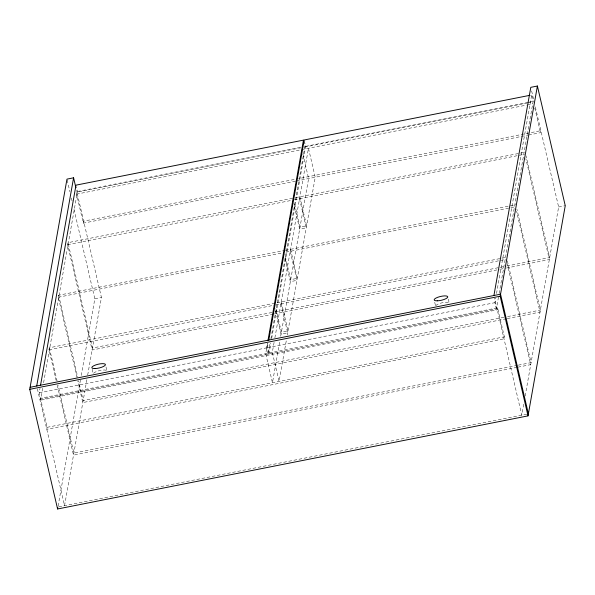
<?xml version="1.0" encoding="UTF-8"?>
<svg xmlns="http://www.w3.org/2000/svg" width="595" height="595" viewBox="0 0 595 595"><rect width="100%" height="100%" fill="white"/><g stroke="black" fill="none" stroke-linecap="round" stroke-linejoin="round"><path stroke-width="0.45" stroke-dasharray="2.98 2.23" d="M497.613 307.816L497.256 309.831L40.051 400.316L40.408 398.3L497.613 307.816L504.367 336.829L504.01 338.838L46.804 429.322L47.161 427.314L39.203 392.864L40.014 388.29M56.123 380.391L48.998 349.778L49.355 347.77L274.652 303.182M76.956 377.364L58.31 297.232L58.66 295.224L284.536 250.517M273.365 314.16L92.128 350.031L67.614 244.686L67.971 242.671L293.268 198.083M295.522 181.163L83.315 223.162L76.562 194.156L76.919 192.14L300.966 147.798M42.624 388.23L40.683 399.208L268.152 354.189L270.093 343.211M43.599 382.741L77.462 191.493L76.539 187.529M83.315 223.162L83.664 221.147L294.964 179.333M58.117 506.048L80.429 380.049M81.24 375.482L94.821 298.787L73.668 207.915M86.877 379.655L64.565 505.653L37.344 388.691M87.688 375.088L101.433 297.478L76.517 190.415M268.152 354.189L266.672 347.844L267.482 343.27M267.482 343.687L265.705 353.713L272.458 382.726L279.717 341.709M498.484 297.128L496.379 309.021L268.903 354.04L267.43 347.696L268.077 344.036M270.904 338.637L304.93 146.474L304.566 144.89M268.903 354.04L270.851 343.062M271.662 338.488L305.689 146.325L304.952 143.157M274.094 342.378L272.317 352.404L279.07 381.417L286.493 339.492M274.897 337.826L308.47 148.259L315.224 177.265L287.303 334.933M280.691 336.242L308.612 178.574L302.676 153.079M496.379 309.021L494.899 302.676L495.709 298.102M496.52 293.528L531.685 94.962L529.862 95.326M499.131 293.469L533.157 101.314L531.685 94.962M528.68 135.02L540.52 132.678L540.877 130.662L298.608 178.612M523.712 404.213L521.77 415.169L494.557 298.207M525.169 395.995L558.638 206.993L534.979 105.33M77.462 191.493L303.115 146.839M305.689 146.325L528.613 102.214M529.52 102.028L533.157 101.314M304.61 147.077L526.835 103.099M527.75 102.92L533.217 101.834M76.562 194.156L300.609 149.814M301.524 149.635L526.478 105.107M527.393 104.928L532.86 103.85M296.429 180.984L520.484 136.642M521.391 136.463L527.765 135.199M295.663 197.614L525.177 152.186M67.614 244.686L293.484 199.987M294.391 199.808L524.82 154.202M285.444 250.339L515.872 204.739M58.31 297.232L283.607 252.644M286.002 252.168L515.515 206.748M94.821 298.787L101.433 297.478M558.638 206.993L565.25 205.684M277.047 302.706L506.568 257.285M48.998 349.778L274.875 305.079M275.783 304.9L506.211 259.294M271.9 312.509L92.478 348.016L67.971 242.671M275.545 311.787L505.973 266.181M506.88 266.002L549.691 257.531L526.01 155.793M274.28 313.974L499.242 269.453M500.15 269.275L505.616 268.196M506.524 268.018L549.334 259.546L525.868 158.701M39.203 392.864L266.672 347.844M267.43 347.696L494.899 302.676M503.95 317.284L83.174 400.561L78.57 380.755M507.595 316.562L540.386 310.077L516.921 209.239M506.33 318.756L82.817 402.577L77.789 380.964M507.238 318.578L540.029 312.092L516.564 211.247M47.161 427.314L504.367 336.829M517.419 365.33L73.869 453.107L58.154 385.582M518.327 365.144L531.075 362.623L507.401 260.885M517.062 367.338L73.512 455.123L57.172 384.891M517.97 367.16L530.725 364.638L507.252 263.801M58.779 506.799L526.731 414.187M531.625 90.931L533.722 99.93M534.793 108.067L540.52 132.678M448.318 299.151L449.24 303.115M434.729 302.342L435.466 305.51M299.88 196.781L306.626 225.788L300.014 227.097L294.495 203.364M299.523 198.789L306.269 227.803L299.657 229.112L293.729 203.616M290.576 249.327L297.322 278.334L290.71 279.643L284.782 254.147M290.219 251.335L296.964 280.349L290.353 281.658L284.834 257.918M281.264 301.873L288.017 330.88L281.405 332.188L275.879 308.455M280.914 303.881L287.66 332.895L281.048 334.204L275.113 308.708M67.183 180.025L69.905 191.724M71.37 198.023L72.203 201.616M105.977 366.899L106.899 370.863M92.21 369.294L93.132 373.266M58.66 295.224L77.729 377.156M49.355 347.77L57.113 381.083M435.741 305.785A6.984 1.949 -13.1 0 1 443.245 302.558A6.984 1.949 -13.1 0 1 449.255 303.361M93.608 373.251A6.984 1.949 -13.1 0 1 101.329 370.239A6.984 1.949 -13.1 0 1 106.914 371.116"/><path stroke-width="0.89" d="M493.924 295.507L530.792 87.331L537.404 86.022L565.25 205.684L528.025 415.875L57.596 508.978L29.75 389.316L66.975 179.125L73.587 177.816L75.885 187.715M36.719 385.991L73.587 177.816M40.497 385.545L75.989 185.149L303.457 140.13L304.194 143.306M57.596 508.978L57.834 507.632M267.966 340.526L303.457 140.13M268.724 340.377L304.209 139.981L529.862 95.326M528.025 415.875L500.179 296.213L537.404 86.022M30.107 387.3L500.536 294.198L528.382 413.86M29.75 389.316L500.179 296.213M437.251 300.832A6.984 1.949 -13.1 0 0 447.782 297.017A6.984 1.949 -13.1 0 0 437.883 297.24A6.984 1.949 -13.1 0 0 437.251 300.832M94.91 368.58A6.984 1.949 -13.1 0 0 105.441 364.765A6.984 1.949 -13.1 0 0 95.542 364.995A6.984 1.949 -13.1 0 0 94.91 368.58"/></g></svg>
